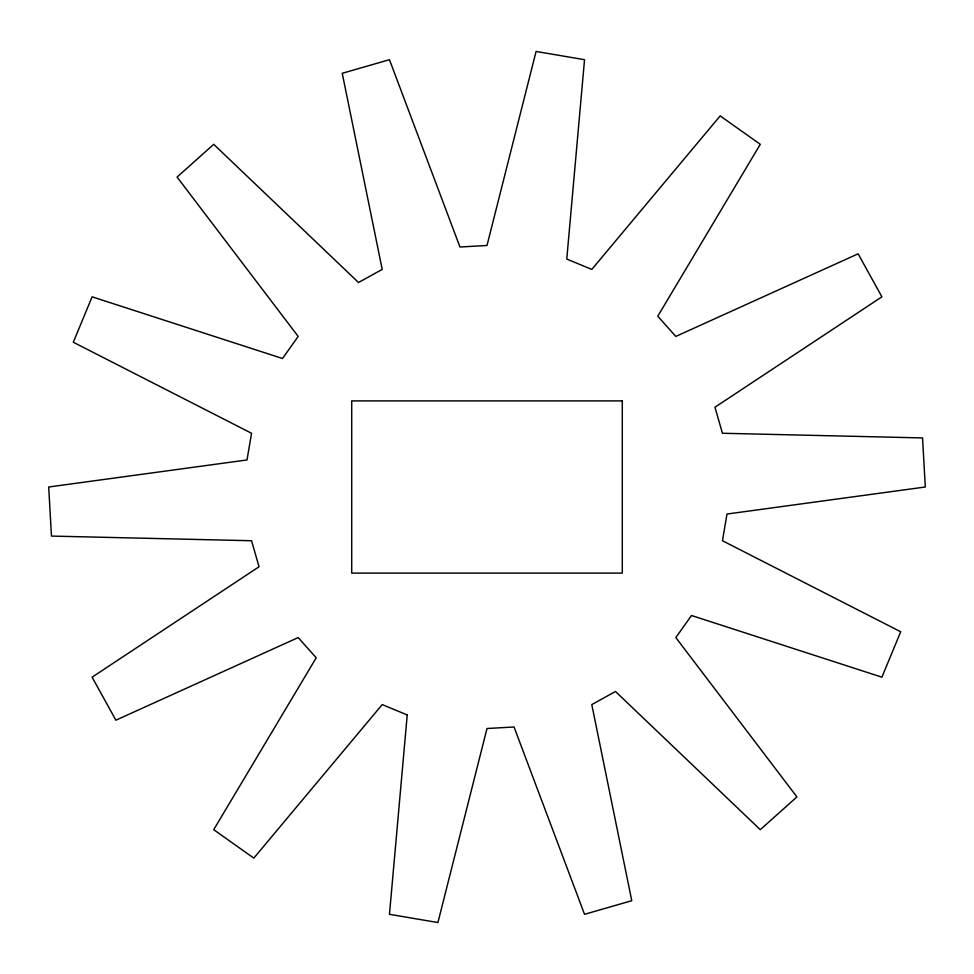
<?xml version="1.0" encoding="UTF-8"?>
<svg xmlns="http://www.w3.org/2000/svg" width="974" height="974" viewBox="0 0 974 974"><rect width="100%" height="100%" fill="white"/><g stroke="black" fill="none" stroke-linecap="round" stroke-linejoin="round"><path stroke-width="1.46" d="M407.229 714.953L389.466 914.306L437.923 922.548L487 728.515L514.041 726.994L584.534 914.306L631.761 900.707L591.79 704.592L615.495 691.491L760.28 829.678L796.927 796.927L675.822 637.58L691.491 615.495L881.896 677.174L900.707 631.761L722.452 540.74L726.994 514.041L925.3 487L922.548 437.923L722.452 433.26L714.953 407.229L881.896 296.827L858.118 253.812L675.822 336.42L657.779 316.221L760.28 144.322L720.188 115.882L591.79 269.408L566.771 259.047L584.534 59.694L536.077 51.452L487 245.485L459.959 247.006L389.466 59.694L342.239 73.294L382.21 269.408L358.505 282.509L213.72 144.322L177.073 177.073L298.178 336.42L282.509 358.505L92.104 296.827L73.294 342.239L251.548 433.26L247.006 459.959L48.7 487L51.452 536.077L251.548 540.74L259.047 566.771L92.104 677.174L115.882 720.188L298.178 637.58L316.221 657.779L213.72 829.678L253.812 858.118L382.21 704.592L407.229 714.953M622.289 400.898L351.711 400.898L351.711 573.102L622.289 573.102L622.289 400.898"/></g></svg>
